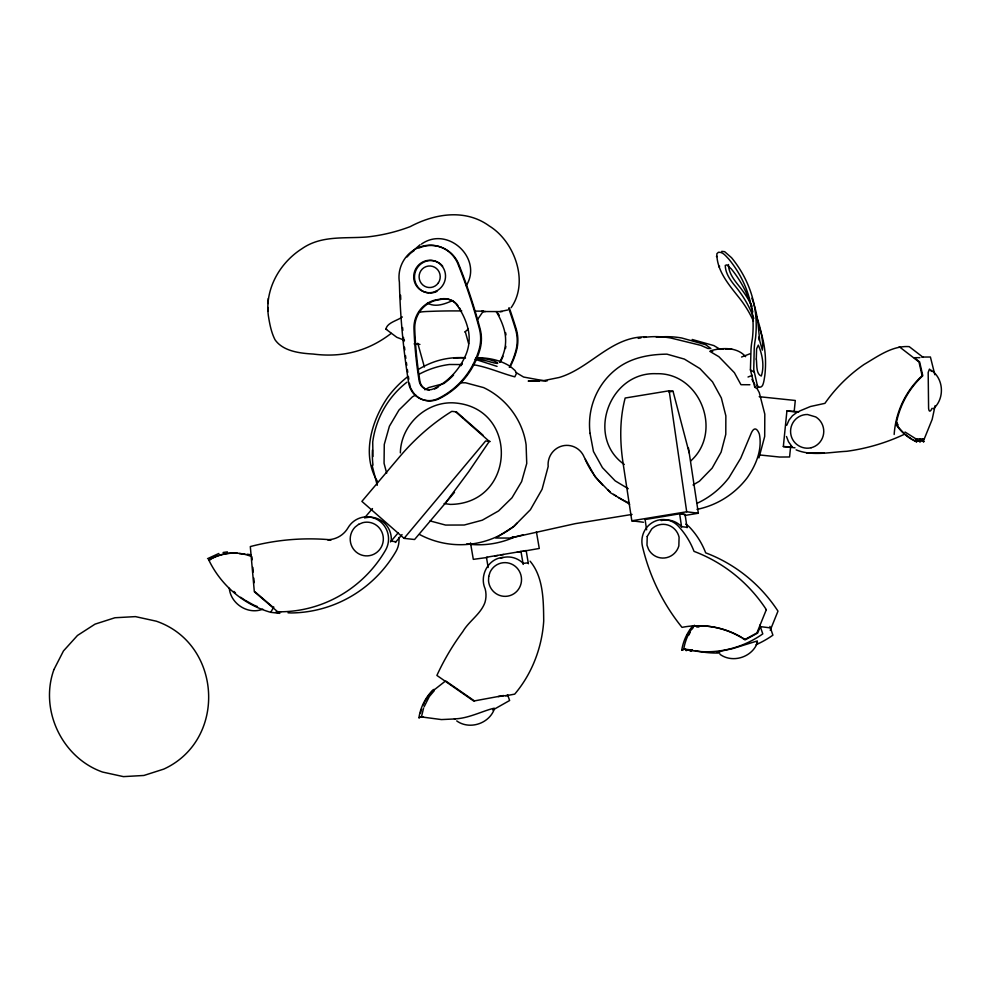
<?xml version="1.0" encoding="UTF-8"?>
<svg xmlns="http://www.w3.org/2000/svg" width="991" height="991" viewBox="0 0 991 991"><rect width="100%" height="100%" fill="white"/><g stroke="black" fill="none" stroke-linecap="round" stroke-linejoin="round"><path stroke-width="1.49" d="M391.222 333.36C368.243 351.074 342.502 357.825 313.181 354.047C300.05 353.291 283.116 351.371 275.027 339.764C271.212 332.307 269.676 323.921 268.363 315.733C264.758 289.124 279.784 262.764 301.995 248.679C321.381 235.115 344.843 238.732 366.905 236.985C381.721 235.412 396.313 231.906 410.249 226.617C434.702 213.598 465.436 208.556 489.294 225.985C514.639 241.494 529.268 281.964 511.145 307.656M267.954 311.087L268.053 307.532M268.152 303.531L268.288 298.464M728.472 264.535C728.472 272.414 733.712 279.474 738.468 285.358A214.49 149.195 -14 0 1 752.033 306.256M794.968 447.808L783.336 446.557L786.904 410.992L798.833 411.723M790.657 446.284L789.579 456.975L779.607 457.037L759.837 454.98M794.212 411.166L795.29 400.475L759.193 396.697M400.364 452.875C400.835 425.672 424.99 402.296 452.206 402.817L452.577 402.817C519.358 405.79 516.522 503.725 450.31 504.407L444.117 503.552M753.457 321.195A211.331 146.99 -14 0 0 738.159 296.52C728.323 284.083 716.728 270.308 716.852 253.746L718.438 252.259C723.071 251.776 725.945 256.273 728.843 259.147A211.331 146.99 -14 0 1 752.429 338.253L751.735 342.539A27.562 5.636 87.7 0 0 751.017 349.241L750.422 369.878L754.746 387.196L756.579 388.336L758.648 387.085M935.132 405.629L932.172 419.391L924.269 438.914M758.933 457.941L764.693 436.436L764.804 414.139L759.267 392.585L757.025 388.46M423.541 708.268L421.472 716.803L418.933 717.732A49.488 48.485 82.9 0 1 432.287 690.665L433.984 689.389L432.918 690.578A49.488 48.485 82.9 0 0 425.164 701.095M472.719 364.614C487.337 366.843 500.851 373.186 514.825 376.84L516.559 373.211L515.06 370.547L510.848 366.868M424.074 706.905L429.338 696.512L434.368 690.566M770.23 630.313L777.985 611.137A153.394 149.951 -82.8 0 0 705.679 552.842A77.732 75.985 -82.8 0 0 690.07 527.707A21.641 21.145 -82.8 0 0 685.784 524.177M786.73 425.312L788.972 420.147L792.441 415.737L796.925 412.405M688.757 635.169L690.07 632.555M494.521 708.528C489.566 723.591 469.635 730.218 456.727 720.928M757.558 642.23C752.553 657.144 732.733 663.611 719.999 654.345M466.191 285.73C483.174 258.849 447.957 225.329 421.423 244.108M719.094 267.075L719.59 266.207M250.5 556.149A49.488 48.596 -83.7 0 0 208.767 559.965A100.983 99.15 -83.7 0 0 270.704 612.327L273.801 607.012M477.402 319.759L483.274 311.174L481.948 311.1M692.387 628.814L693.861 626.039L695.112 625.928A87.344 85.387 -82.8 0 1 741.541 637.312M690.715 460.939C723.145 432.212 700.352 372.653 656.81 373.706L656.339 373.706C609.415 371.563 585.384 437.13 624.28 464.457M445.355 503.131L468.669 471.753L489.294 441.391L455.612 411.785M456.417 411.872L451.797 411.352C431.58 423.9 413.619 439.954 398.407 458.226L361.888 501.384L404.08 538.348L485.627 440.995L490.235 441.503M454.497 492.341L414.572 539.513L404.08 538.348M364.824 517.55L372.48 508.556M390.454 541.928L398.097 532.935M395.372 542.473L402.049 534.607M933.361 408.726C944.819 398.803 943.94 378.847 931.305 370.275M756.567 642.775L757.31 640.954L732.572 648.634L718.401 651.694A18.073 0.768 -4.2 0 0 719.429 652.264M517.339 522.901L514.044 526.308L495.773 538.014L510.328 538.063L575.288 523.644L632.047 514.428M434.306 689.798L444.513 681.771M494.212 708.231C483.707 710.436 467.901 718.822 454.386 718.834M413.024 250.884L420.048 244.765M721.721 251.355L724.656 251.677L731.593 257.759A214.49 149.195 -14 0 1 755.526 338.042L754.944 341.672A27.562 5.636 87.7 0 0 754.225 348.361L753.755 369.581L757.273 385.14L754.746 387.196M464.878 331.985L468.21 329.136M693.043 484.958L699.411 481.23L712.133 468.148L721.114 452.144L725.784 434.318L725.858 415.861L721.349 397.973L712.517 381.857L699.919 368.59L684.397 359.101L666.955 354.159C649.068 354.332 630.771 357.689 616.266 369.123A69.692 68.218 -89.8 0 0 590.054 433.315M415.675 395.025L412.417 396.834L398.989 410.026L389.389 426.266L384.273 444.439L384.062 463.305L386.663 473.215M424.829 389.797L428.744 387.543L443.931 383.554M209.25 560.014C217.463 554.96 228.19 552.47 237.431 553.275M799.105 411.24L810.489 406.496L824.921 403.349C835.512 388.162 848.829 374.908 864.102 364.44C877.915 356.314 892.457 345.438 909.218 346.639L923.141 357.367M402.346 316.971C397.465 320.601 386.961 322.645 385.933 329.173L396.821 337.312L404.477 340.26M513.177 536.825L510.799 537.927L523.384 534.83M492.787 710.027L509.634 700.501L507.578 694.691M507.788 309.972L500.071 311.595M904.139 434.392C885.979 442.915 866.518 448.638 846.636 451.301C830.024 452.119 811.914 456.356 796.12 449.864M741.565 357.02L750.088 353.75M748.032 377.014L752.33 375.366M692.461 626.238A49.488 48.386 -82.8 0 0 681.771 650.034L684.31 649.105M684.967 649.192L681.771 650.034M688.497 649.638L685.945 650.567L689.154 649.724M692.672 650.17L690.132 651.087L690.789 651.174M452.676 300.558C444.736 303.964 435.854 307.656 427.431 303.147M218.875 553.461L207.528 558.676M711.067 350.616C722.439 347.568 737.23 346.912 745.628 356.673M262.776 609.155C248.097 615.101 230.655 603.792 229.305 588.258M503.094 557.4C488.241 558.416 479.136 575.622 485.169 588.852C486.346 593.287 486.284 598.044 484.958 602.454C480.771 614.147 468.978 621.023 462.809 631.626C452.676 645.277 443.98 659.981 436.895 675.428L473.723 701.033L503.564 695.521M505.744 695.781L514.701 694.134C532.006 673.781 541.953 647.631 543.712 621.06C543.464 600.98 543.65 577.319 530.086 561.179M528.389 563.755L526.159 550.6L486.432 557.252L488.167 567.496M494.645 556.075L497.655 555.555M500.653 555.034L503.651 554.514M517.153 552.16L520.151 551.64M523.161 551.12L526.159 550.6M487.498 557.438L473.314 559.358L470.502 542.919M524.041 551.107L539.277 548.469L536.416 531.808M673.025 391.284L669.173 390.788L625.172 398.023C619.425 419.713 619.833 442.618 623.302 464.655L631.812 520.783L643.481 522.257M631.812 520.783L686.701 511.777L698.358 513.239L689.055 451.896A345.772 337.993 -82.8 0 0 688.448 448.043M684.632 515.493L698.358 513.239M545.892 381.027L547.23 380.817M668.776 391.916L673.038 391.284L689.216 452.949M223.099 552.482L227.397 551.9M528.215 562.777L523.013 563.433L521.91 562.207A22.174 21.715 82.9 0 0 500.517 558.255M498.139 696.574L507.813 695.36M418.933 717.732L419.565 717.645M422.922 717.224L423.553 717.15M364.601 517.822L369.841 517.166A22.174 21.765 -83.7 0 1 391.334 539.525L391.098 541.173L396.004 541.718M645.847 336.841C611.125 336.457 590.19 368.305 559.11 377.497L544.071 380.544L528.191 381.077L538.869 381.114M692.424 626.287L694.406 626.114M696.611 626.808L698.581 626.646M455.253 718.921L441.466 719.577L420.94 716.865M483.274 311.174L475.036 311.1M921.754 357.07L930.413 357.008L934.847 374.747M919.933 357.652L914.173 357.701L919.623 361.901L922.807 375.762L920.366 378.029A87.344 85.944 89.6 0 0 896.57 421.893L896.347 423.169L897.375 423.169L896.459 425.164L896.818 423.169L898.18 424.953M915.61 438.976L923.798 438.914L923.451 441.664A49.488 48.695 89.6 0 1 919.574 439.682M896.421 425.114A49.488 48.695 89.6 0 0 916.303 441.713L916.65 438.963M916.006 439.719A49.488 48.695 89.6 0 0 919.883 441.689L920.218 438.939M783.336 446.557L792.366 446.991M806.699 453.011L824.178 452.961M485.417 311.521L482.456 311.533L502.202 311.583M460.902 382.786L465.572 382.786L483.62 387.605C506.104 398.233 522.616 420.035 526.097 444.773L526.741 463.478L521.625 481.601L512 497.767L498.584 510.922L482.295 520.188L464.234 525.019L445.578 525.069L430.044 520.907M712.727 351.334L709.779 351.322L718.909 356.723L734.393 372.703L740.971 384.706L749.877 384.743M536.143 381.151L539.191 381.163M461.744 310.926L450.942 310.914A690.033 592.568 -30.8 0 0 436.04 311.162L426.663 311.508A74.523 68.268 13.8 0 0 419.713 312.128M717.311 348.993L723.727 349.018M725.66 349.018L731.742 349.055M461.67 364.552L449.369 364.49A90.466 88.558 -89.8 0 0 419.143 374.226M288.034 612.81L291.428 612.946A125.015 122.76 -83.7 0 0 395.966 551.442A22.174 21.765 -83.7 0 0 398.877 537.494M241.569 553.932L245.037 554.105M239.227 553.585L241.284 553.696M479.111 357.701C489.975 358.061 501.037 360.439 510.254 366.435M475.903 357.751L488.253 359.287L494.199 361.083A23.487 1.586 19.1 0 1 487.411 361.071L476.039 358.73M465.497 357.949L460.827 357.64A78.611 76.951 -89.8 0 0 426.799 364.923A105.356 103.138 -89.8 0 0 418.14 369.556M414.102 343.877L419.911 344.41M545.174 381.015L523.595 377.038L516.1 372.579M786.904 410.992L798.523 412.231M208.767 559.965L209.844 560.076M270.704 612.327L279.796 613.342A100.983 99.15 -83.7 0 1 275.832 612.116M687.06 527.707L685.091 514.515L679.628 513.809L645.079 519.532L646.615 529.789M685.091 514.515L679.64 513.834L681.61 527.014M770.403 627.885L760.283 626.609L757.681 633.051L745.368 639.765L742.618 637.944M695.063 626.201L699.25 626.721M694.456 625.234A49.488 48.386 -82.8 0 0 683.765 649.043L692.399 650.133M716.431 256.434L717.174 256.545M385.933 329.173L386.651 329.297M474.986 359.238L497.061 366.385M692.139 339.479L713.904 345.599L720.222 349.377M254.154 605.204L257.437 606.603M750.422 369.878L754.002 372.009M253.114 604.733L244.975 600.199M629.694 504.208L610.667 492.861L595.182 476.882L584.281 457.346A19.201 18.792 -89.8 0 0 548.172 466.513L542.077 489.294L530.408 509.696L513.97 526.308A90.466 88.558 -89.8 0 1 419.577 534.508M628.232 488.699L615.176 480.858L602.429 467.641L593.46 451.487L590.029 433.327M243.91 599.481L240.627 597.276M445.863 681.065L474.454 700.934M905.043 432.026L916.08 438.976L916.303 441.713M899.246 346.714L918.967 361.913L922.15 375.762L919.71 378.029A87.344 85.944 89.6 0 0 894.167 434.467M255.021 591.825L273.454 607.619M456.38 411.86L463.639 418.19M464.742 419.193L483.013 435.173M233.913 591.429L235.486 593.002M686.961 527.323L681.511 526.63A21.641 21.145 -82.8 0 0 661.232 520.572M791.784 446.334L788.502 441.775L786.482 436.511M757.273 385.14C758.425 388.893 762.661 387.122 763.12 384.012A27.562 5.636 87.7 0 0 764.259 379.033L764.841 375.403A214.49 149.195 -14 0 0 758.759 325.804M751.946 379.367L754.845 384.57M931.515 371.414L929.459 369.086L928.183 372.467L928.592 408.304A18.073 3.171 -79.5 0 0 932.085 408.28M377.373 481.279C361.281 454.782 371.625 420.469 388.026 396.846A105.356 103.138 -89.8 0 1 407.697 376.704M769.92 626.448L772.906 635.169A100.983 98.704 -82.8 0 1 756.009 644.732M759.8 625.172L762.785 633.893A100.983 98.704 -82.8 0 1 683.765 649.043M465.299 331.75L468.619 343.642M417.756 343.233L424.396 367.017M372.133 465.485L377.224 485.305M520.944 551.244L523.174 564.412M686.701 511.777L669.173 390.788M251.912 556.756L252.172 559.804M252.854 567.422L253.262 572.005M253.795 578.1L254.204 582.671M923.24 438.914L923.451 441.664M919.66 438.939L919.883 441.689M372.963 456.492L372.715 441.974A90.466 88.558 -89.8 0 1 406.917 382.192M418.945 247.998A31.415 30.486 -66.4 0 1 458.288 263.197A562.17 545.533 -66.4 0 1 480.127 328.925A38.674 37.534 -66.4 0 1 479.743 350.269A79.912 77.546 -66.4 0 1 472.496 367.203A76.641 74.375 -66.4 0 1 438.951 398.803A21.591 20.947 -66.4 0 1 411.079 388.732M407.115 256.929A31.415 30.486 -66.4 0 1 409.927 253.931M410.931 253.027A31.415 30.486 -66.4 0 1 414.188 250.562M458.028 305.823A69.122 67.078 -66.4 0 0 456.665 304.014A16.897 16.401 -66.4 0 0 441.912 299.208L436.238 300.298A19.077 18.507 -66.4 0 0 433.748 300.954A27.872 27.042 -66.4 0 0 414.746 328.901A420.085 407.66 -66.4 0 0 419.961 381.399A10.69 10.368 -66.4 0 0 429.227 390.033M459.316 307.681A69.122 67.078 -66.4 0 1 460.555 309.588M408.812 379.243A722.736 701.355 -66.4 0 1 408.379 376.456M407.759 372.294A722.736 701.355 -66.4 0 1 407.351 369.507M406.768 365.332A722.736 701.355 -66.4 0 1 406.384 362.545M405.839 358.358A722.736 701.355 -66.4 0 1 405.492 355.571M404.824 349.984A722.736 701.355 -66.4 0 1 404.501 347.184M403.907 341.585A722.736 701.355 -66.4 0 1 403.473 337.386M402.829 330.375A722.736 701.355 -66.4 0 1 402.581 327.575M400.748 299.455A722.736 701.355 -66.4 0 1 400.575 295.231M408.713 383.133A722.736 701.355 -66.4 0 1 399.398 282.274A31.415 30.486 -66.4 0 1 420.704 246.759A31.415 30.486 -66.4 0 1 457.52 262.925A562.17 545.533 -66.4 0 1 479.359 328.653A38.674 37.534 -66.4 0 1 478.963 349.996A79.912 77.546 -66.4 0 1 471.728 366.93A76.641 74.375 -66.4 0 1 438.171 398.531A21.591 20.947 -66.4 0 1 408.713 383.133M410.559 387.456A21.591 20.947 -66.4 0 1 409.481 383.406M462.376 363.449A65.418 63.486 -66.4 0 1 460.964 365.691M453.568 375.044A65.418 63.486 -66.4 0 1 444.674 382.91M438.034 387.196A65.418 63.486 -66.4 0 1 434.554 389.017M428.843 292.952A16.314 15.831 -66.4 0 1 416.356 269.441A16.314 15.831 -66.4 0 1 442.667 266.17M436.957 291.391A16.314 15.831 -66.4 0 1 430.23 292.989M453.928 358.246A78.611 76.951 -89.8 0 1 465.126 357.652M514.849 536.911A90.466 88.558 -89.8 0 1 466.724 543.935M656.376 337.299A90.838 88.905 -89.8 0 1 681.672 337.981L705.617 344.682L710.857 348.485L707.958 348.485L700.91 345.376L670.486 337.943A90.838 88.905 -89.8 0 0 643.791 337.435M638.229 338.377A90.838 88.905 -89.8 0 1 641.004 337.857M509.3 367.327A79.912 78.14 62.8 0 0 515.927 350.393A38.674 37.819 62.8 0 0 515.481 329.037A562.17 549.757 62.8 0 0 508.643 308.189M496.243 311.657A69.122 67.599 62.8 0 1 503.849 328.479A40.891 39.987 62.8 0 1 502.883 355.286A65.418 63.969 62.8 0 1 499.588 362.421M509.981 367.066A79.912 78.14 62.8 0 0 516.608 350.133A38.674 37.819 62.8 0 0 516.15 328.777A562.17 549.757 62.8 0 0 509.324 307.916M505.608 332.654A40.891 39.987 62.8 0 1 505.967 334.908M505.868 346.268A40.891 39.987 62.8 0 1 505.472 348.51M498.101 313.367A69.122 67.599 62.8 0 1 499.229 315.398M503.056 356.24A65.418 63.969 62.8 0 1 500.257 362.149M628.876 502.858A84.681 82.885 -89.8 0 1 618.545 497.556M616.068 495.995A84.681 82.885 -89.8 0 1 613.664 494.348M610.171 491.747A84.681 82.885 -89.8 0 1 607.929 489.913M602.553 484.933A84.681 82.885 -89.8 0 1 585.247 459.465M372.988 465.2A85.214 83.417 -89.8 0 1 372.455 450.05M916.873 441.713A49.488 48.695 89.6 0 1 912.996 439.731M911.732 439.001A49.488 48.695 89.6 0 1 905.836 434.776M904.721 433.823A49.488 48.695 89.6 0 1 896.991 425.114M924.021 441.664A49.488 48.695 89.6 0 1 920.143 439.682M920.441 441.689A49.488 48.695 89.6 0 1 916.564 439.707M758.697 337.163A211.331 146.99 -14 0 1 759.118 340.124M753.829 318.384A211.331 146.99 -14 0 0 735.731 286.746C730.714 280.763 725.35 273.479 725.276 265.415L726.886 264.87L731.284 268.92A211.331 146.99 -14 0 1 752.801 312.004M751.872 298.217A214.49 149.195 -14 0 1 758.264 326.25L759.738 340.817L762.364 350.133L762.711 344.075A214.49 149.195 -14 0 0 755.774 314.618M420.407 713.334A49.488 48.485 82.9 0 1 421.633 709.11M423.219 705.022A49.488 48.485 82.9 0 1 424.482 702.384M719.85 652.995A100.983 98.704 -82.8 0 1 695.224 650.629M686.837 636.16A49.488 48.386 -82.8 0 1 688.188 633.559M690.504 629.83A49.488 48.386 -82.8 0 1 692.213 627.464M327.971 540.157A242.064 237.691 -83.7 0 1 330.858 540.268M246.982 554.242A49.488 48.596 -83.7 0 1 251.268 554.836M696.908 503.378A86.155 84.334 -89.8 0 0 729.004 477.588L740.748 458.176L750.806 434.194A44.744 9.154 -89.7 0 1 759.391 434.231C762.426 449.716 755.984 465.052 747.313 477.65A86.155 84.334 -89.8 0 1 697.032 509.374M756.294 359.064C757.124 364.044 755.749 374.152 761.299 376.01C764.544 366.175 762.401 354.382 758.301 345.128L756.591 348.82L756.294 359.064M488.712 576.477L488.526 580.875A16.872 16.525 82.9 0 0 511.988 594.811A16.872 16.525 82.9 0 0 516.67 567.62A16.872 16.525 82.9 0 0 490.012 572.29L488.712 576.477M647.222 536.465L646.987 545.199L648.523 549.299A16.872 16.488 -82.8 0 0 678.847 545.917L679.083 537.184A16.872 16.488 -82.8 0 0 651.694 529.008L647.222 536.465M53.935 669.557C39.293 709.903 62.086 757.818 102.556 772.051L123.429 776.622L143.893 775.47L163.8 769.09C227.273 739.967 222.157 643.877 156.293 621.184L135.42 616.613L114.944 617.752L95.049 624.132L77.484 635.454L63.461 650.951L53.935 669.557M766.328 609.663L756.913 632.952L744.6 639.666L741.85 637.845A87.344 85.387 -82.8 0 0 682.019 627.377A201.123 196.602 -82.8 0 1 642.453 546.326A21.641 21.145 -82.8 0 1 678.401 526.233A77.732 75.985 -82.8 0 1 694.022 551.368A153.394 149.951 -82.8 0 1 766.328 609.663M358.668 524.338L355.212 526.989A16.872 16.562 -83.7 0 0 359.572 554.242A16.872 16.562 -83.7 0 0 383.257 540.64A16.872 16.562 -83.7 0 0 362.694 522.691L358.668 524.338M441.144 298.935L435.47 300.025A19.077 18.507 -66.4 0 0 432.98 300.682A27.872 27.042 -66.4 0 0 413.965 328.628A420.085 407.66 -66.4 0 0 419.193 381.126A10.69 10.368 -66.4 0 0 433.785 388.745A65.418 63.486 -66.4 0 0 465.82 354.889A40.891 39.69 -66.4 0 0 467.839 328.083A69.122 67.078 -66.4 0 0 455.897 303.741A16.897 16.401 -66.4 0 0 441.144 298.935M811.109 447.759C803.936 449.505 796.132 445.95 792.614 439.484A16.872 16.599 89.6 0 1 807.529 414.511L815.779 416.951A16.872 16.599 89.6 0 1 811.109 447.759M280.936 611.794L277.554 611.658L254.328 591.738L250.314 546.574A242.064 237.691 -83.7 0 1 329 539.661A24.267 23.821 -83.7 0 0 348.052 527.769A22.174 21.765 -83.7 0 1 377.905 519.928A22.174 21.765 -83.7 0 1 385.487 550.278A125.015 122.76 -83.7 0 1 280.936 611.794M436.201 291.119A16.314 15.831 -66.4 0 0 438.864 263.073A16.314 15.831 -66.4 0 0 413.78 275.275A16.314 15.831 -66.4 0 0 436.201 291.119M438.381 282.856A10.79 10.567 -89.8 0 0 430.466 265.997A10.79 10.567 -89.8 0 0 420.134 281.419A10.79 10.567 -89.8 0 0 438.381 282.856"/></g></svg>
